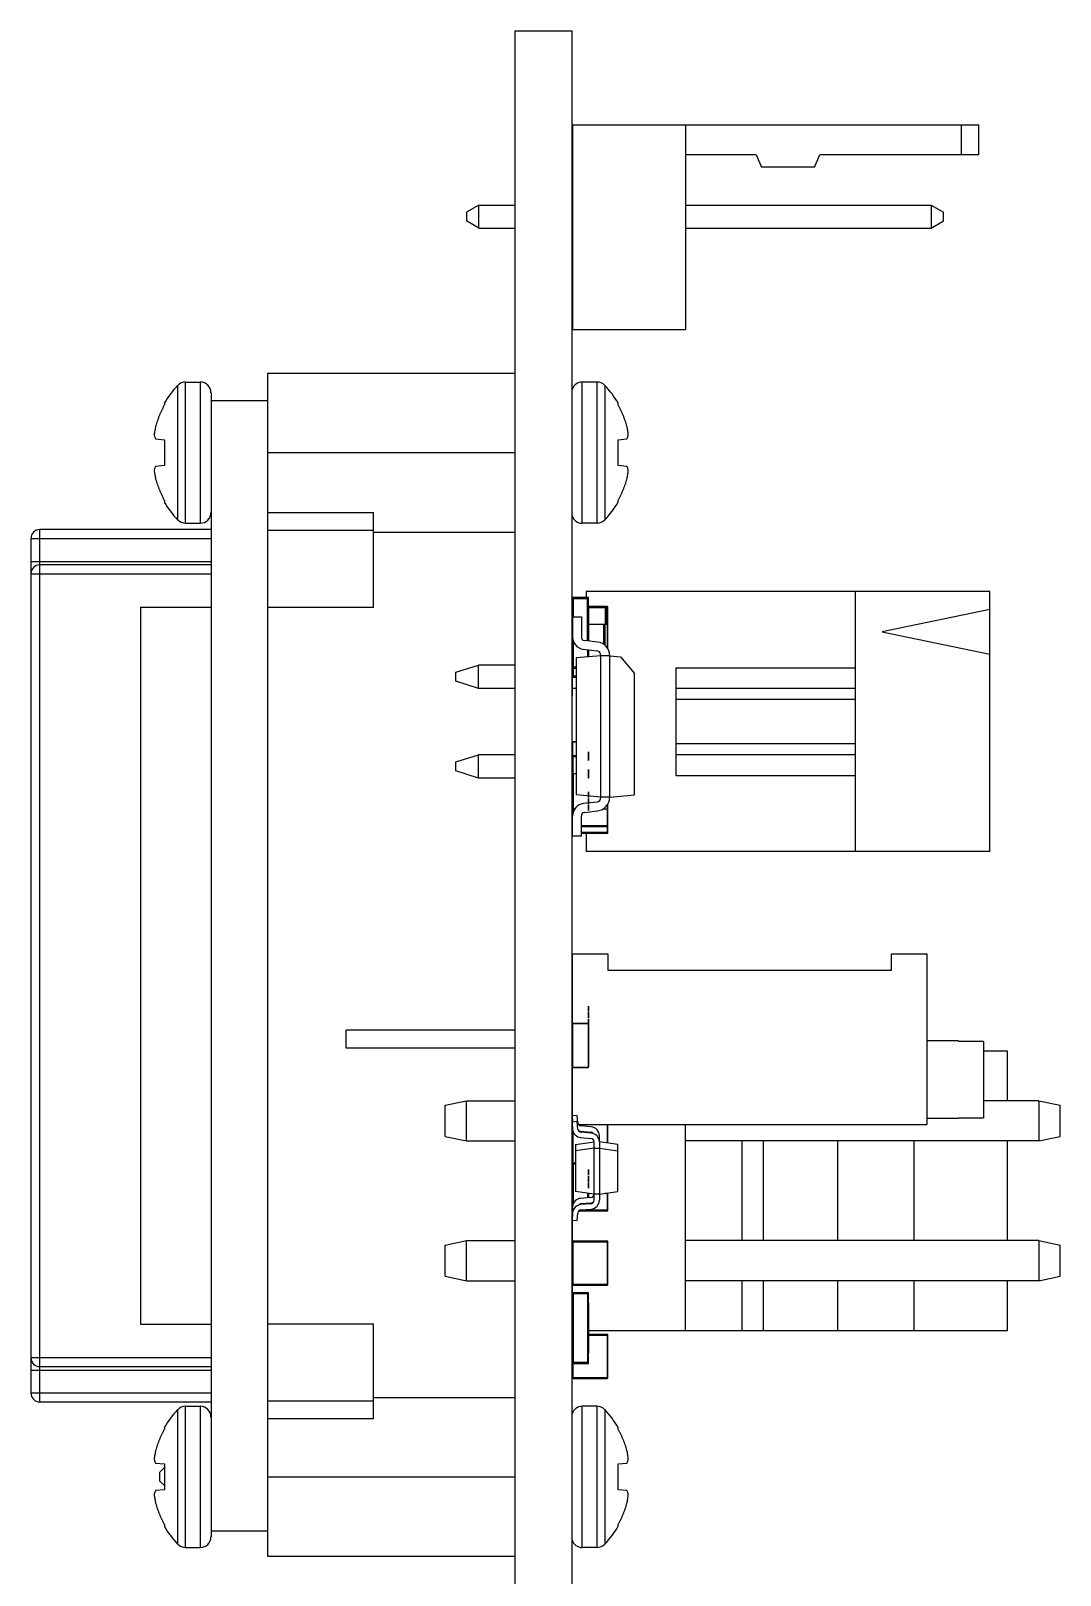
# Model space of a CAD drawing. Header units: inches. Extents: x 1.24 to 10.48, y 2 to 7.32.
# Drawn here: x 5.106 to 6.253, y 5.594 to 7.315 of the extents above; entities that cross this region are included whole.
import ezdxf

# ---------------------------------------------------------------- set-up
doc = ezdxf.new("R2010")
doc.units = ezdxf.units.IN
doc.header["$LTSCALE"] = 0.605
doc.header["$MEASUREMENT"] = 0
doc.layers.get('0').update_dxf_attribs({"linetype": 'CONTINUOUS'})

msp = doc.modelspace()

# ---------------------------------------------------------------- linework, layer by layer
at = {"color": 7, "linetype": 'Continuous'}
for p, q in [((5.6451, 7.3154), (5.6451, 2.1904)), ((5.6451, 7.3154), (5.7087, 7.3154)), ((5.7087, 2.1904), (5.7087, 7.3154)), ((5.7093, 7.2108), (5.7093, 6.9824)), ((5.7093, 7.2108), (6.162, 7.2108)), ((5.8353, 7.2108), (5.8353, 6.9824)), ((6.162, 7.1773), (6.162, 7.2108)), ((5.914, 7.1773), (5.8353, 7.1773)), ((5.914, 7.1773), (5.9199, 7.1635)), ((5.979, 7.1635), (5.9199, 7.1635)), ((5.979, 7.1635), (5.9849, 7.1773)), ((6.162, 7.1773), (5.9849, 7.1773)), ((5.6048, 7.1212), (5.5912, 7.1133)), ((5.5912, 7.1133), (5.5912, 7.1035)), ((5.6048, 7.0956), (5.6048, 7.1212)), ((5.6048, 7.1212), (5.6451, 7.1212)), ((5.7087, 7.1212), (5.7093, 7.1212)), ((5.8353, 7.1212), (6.109, 7.1212)), ((6.109, 7.1212), (6.109, 7.0956)), ((6.109, 7.1212), (6.1227, 7.1133)), ((6.1227, 7.1035), (6.1227, 7.1133)), ((5.6048, 7.0956), (5.5912, 7.1035)), ((5.6048, 7.0956), (5.6451, 7.0956)), ((5.7087, 7.0956), (5.7093, 7.0956)), ((5.8353, 7.0956), (6.109, 7.0956)), ((6.109, 7.0956), (6.1227, 7.1035)), ((5.7093, 6.9824), (5.8353, 6.9824)), ((5.2781, 6.924), (5.2944, 6.924)), ((5.3695, 6.9339), (5.3695, 5.615)), ((5.3695, 6.9339), (5.6451, 6.9339)), ((5.7365, 6.924), (5.7201, 6.924)), ((5.3065, 6.912), (5.3065, 5.6368)), ((5.3065, 6.9033), (5.3695, 6.9033)), ((5.2544, 6.9003), (5.2544, 6.8984)), ((5.7601, 6.8984), (5.7601, 6.9003)), ((5.2447, 6.8606), (5.2544, 6.8597)), ((5.2544, 6.8597), (5.2544, 6.8308)), ((5.7601, 6.8597), (5.7698, 6.8606)), ((5.7601, 6.8308), (5.7601, 6.8597)), ((5.3695, 6.8453), (5.6451, 6.8453)), ((5.2544, 6.8308), (5.2447, 6.83)), ((5.7698, 6.83), (5.7601, 6.8308)), ((5.2544, 6.7921), (5.2544, 6.7902)), ((5.7601, 6.7902), (5.7601, 6.7921)), ((5.2781, 6.7665), (5.2944, 6.7665)), ((5.3695, 6.7784), (5.4876, 6.7784)), ((5.4876, 6.6726), (5.4876, 6.7784)), ((5.7365, 6.7665), (5.7201, 6.7665)), ((5.1057, 6.7497), (5.1057, 5.797)), ((5.3065, 6.7596), (5.1155, 6.7596)), ((5.3695, 6.7588), (5.4876, 6.7588)), ((5.4876, 6.7567), (5.6451, 6.7567)), ((5.3065, 6.7202), (5.1155, 6.7202)), ((5.7093, 6.6836), (5.7093, 6.638)), ((5.7268, 6.6838), (5.7095, 6.6838)), ((5.7103, 6.6828), (5.7101, 6.683)), ((5.7103, 6.6621), (5.7103, 6.6828)), ((5.7103, 6.6828), (5.726, 6.6828)), ((5.7243, 6.6905), (5.7243, 6.6838)), ((6.1743, 6.6905), (5.7243, 6.6905)), ((5.726, 6.6828), (5.7262, 6.683)), ((5.726, 6.6354), (5.726, 6.6828)), ((5.727, 6.6722), (5.727, 6.6836)), ((6.0243, 6.6905), (6.0243, 6.4005)), ((6.1743, 6.4005), (6.1743, 6.6905)), ((5.2278, 6.6729), (5.2278, 5.8737)), ((5.2278, 6.6729), (5.3065, 6.6729)), ((5.4876, 6.6726), (5.3695, 6.6726)), ((5.7093, 6.6621), (5.7191, 6.6621)), ((5.7095, 6.672), (5.7103, 6.672)), ((5.7103, 6.672), (5.7101, 6.6722)), ((5.7191, 6.6621), (5.7191, 6.6397)), ((5.726, 6.6739), (5.7262, 6.6741)), ((5.726, 6.6739), (5.7268, 6.6739)), ((5.727, 6.6722), (5.726, 6.673)), ((5.7479, 6.6738), (5.727, 6.6738)), ((5.727, 6.6722), (5.727, 6.6353)), ((5.7467, 6.6541), (5.7467, 6.6726)), ((5.7486, 6.6541), (5.7486, 6.673)), ((6.1743, 6.6705), (6.0543, 6.6455)), ((5.727, 6.6554), (5.727, 6.6584)), ((5.727, 6.6584), (5.727, 6.6554)), ((5.727, 6.6554), (5.727, 6.6523)), ((5.727, 6.6523), (5.727, 6.6554)), ((5.727, 6.6541), (5.7486, 6.6541)), ((5.727, 6.6483), (5.727, 6.6514)), ((5.727, 6.6514), (5.727, 6.6483)), ((5.727, 6.6483), (5.727, 6.6452)), ((5.727, 6.6452), (5.727, 6.6483)), ((5.7455, 6.6303), (5.7455, 6.6541)), ((5.7485, 6.6268), (5.7485, 6.6541)), ((6.0543, 6.6455), (6.1743, 6.6205)), ((5.7094, 6.6379), (5.7093, 6.638)), ((5.7095, 6.6374), (5.7095, 6.6168)), ((5.7103, 6.606), (5.7103, 6.6346)), ((5.7371, 6.634), (5.7226, 6.6358)), ((5.727, 6.6408), (5.727, 6.6438)), ((5.727, 6.6438), (5.727, 6.6408)), ((5.727, 6.6408), (5.727, 6.6377)), ((5.727, 6.6377), (5.727, 6.6408)), ((5.7093, 6.6167), (5.7093, 6.5958)), ((5.7103, 6.6168), (5.7095, 6.6168)), ((5.7103, 6.6168), (5.7101, 6.6167)), ((5.7409, 6.6188), (5.7133, 6.6164)), ((5.7133, 6.6164), (5.7133, 6.4637)), ((5.7214, 6.6261), (5.7362, 6.6242)), ((5.726, 6.6255), (5.726, 6.6175)), ((5.727, 6.6254), (5.727, 6.6176)), ((5.7409, 6.4613), (5.7409, 6.6188)), ((5.7507, 6.6188), (5.7409, 6.6188)), ((5.7507, 6.4613), (5.7507, 6.6188)), ((5.7507, 6.6188), (5.7626, 6.6177)), ((5.7626, 6.6177), (5.7783, 6.599)), ((5.5793, 6.6005), (5.6043, 6.6085)), ((5.5793, 6.5905), (5.5793, 6.6005)), ((5.6043, 6.5825), (5.6043, 6.6085)), ((5.6451, 6.6085), (5.6043, 6.6085)), ((5.7093, 6.6085), (5.7087, 6.6085)), ((5.7095, 6.605), (5.7133, 6.605)), ((5.7103, 6.606), (5.7101, 6.6058)), ((5.7101, 6.595), (5.7133, 6.595)), ((5.7133, 6.606), (5.7103, 6.606)), ((5.7783, 6.4637), (5.7783, 6.599)), ((5.8243, 6.6055), (5.8243, 6.4855)), ((5.8243, 6.6055), (6.0243, 6.6055)), ((5.6043, 6.5825), (5.5793, 6.5905)), ((5.6451, 6.5825), (5.6043, 6.5825)), ((5.7133, 6.5825), (5.7087, 6.5825)), ((6.0243, 6.5825), (5.8243, 6.5825)), ((5.8243, 6.5705), (6.0243, 6.5705)), ((5.5793, 6.5005), (5.6043, 6.5085)), ((5.6043, 6.4825), (5.6043, 6.5085)), ((5.6451, 6.5085), (5.6043, 6.5085)), ((5.7093, 6.5085), (5.7087, 6.5085)), ((5.7093, 6.5228), (5.7093, 6.474)), ((5.7133, 6.523), (5.7095, 6.523)), ((5.7133, 6.5074), (5.7101, 6.5074)), ((5.727, 6.507), (5.727, 6.5118)), ((5.727, 6.5118), (5.727, 6.507)), ((5.727, 6.507), (5.727, 6.5021)), ((5.727, 6.5021), (5.727, 6.507)), ((6.0243, 6.5205), (5.8243, 6.5205)), ((6.0243, 6.5085), (5.8243, 6.5085)), ((5.5793, 6.4905), (5.5793, 6.5005)), ((5.6043, 6.4825), (5.5793, 6.4905)), ((5.727, 6.4873), (5.727, 6.4921)), ((5.727, 6.4921), (5.727, 6.4873)), ((5.6451, 6.4825), (5.6043, 6.4825)), ((5.7093, 6.4825), (5.7087, 6.4825)), ((5.7093, 6.4877), (5.7133, 6.4877)), ((5.7095, 6.4877), (5.7095, 6.4483)), ((5.727, 6.4873), (5.727, 6.4824)), ((5.727, 6.4824), (5.727, 6.4873)), ((5.8243, 6.4855), (6.0243, 6.4855)), ((5.7409, 6.4613), (5.7133, 6.4637)), ((5.7362, 6.4558), (5.7214, 6.454)), ((5.727, 6.4641), (5.727, 6.4671)), ((5.727, 6.4671), (5.727, 6.4641)), ((5.727, 6.4641), (5.727, 6.461)), ((5.727, 6.461), (5.727, 6.4641)), ((5.727, 6.4565), (5.727, 6.4596)), ((5.727, 6.4596), (5.727, 6.4565)), ((5.727, 6.4565), (5.727, 6.4535)), ((5.727, 6.4535), (5.727, 6.4565)), ((5.7507, 6.4613), (5.7409, 6.4613)), ((5.7507, 6.4613), (5.7783, 6.4637)), ((5.7093, 6.453), (5.7095, 6.4532)), ((5.7093, 6.418), (5.7093, 6.453)), ((5.7093, 6.4483), (5.7118, 6.4483)), ((5.7191, 6.418), (5.7191, 6.4404)), ((5.7226, 6.4443), (5.7371, 6.446)), ((5.727, 6.4495), (5.727, 6.4525)), ((5.727, 6.4525), (5.727, 6.4495)), ((5.727, 6.4495), (5.727, 6.4464)), ((5.727, 6.4464), (5.727, 6.4495)), ((5.7436, 6.4483), (5.7486, 6.4483)), ((5.7485, 6.4483), (5.7485, 6.4533)), ((5.7486, 6.4218), (5.7486, 6.4483)), ((5.7191, 6.4286), (5.7479, 6.4286)), ((5.7191, 6.421), (5.7479, 6.421)), ((5.7243, 6.421), (5.7243, 6.4005)), ((5.7093, 6.418), (5.7191, 6.418)), ((6.1743, 6.4005), (5.7243, 6.4005)), ((5.7092, 6.1061), (5.7092, 6.2865)), ((5.7092, 6.2865), (5.7485, 6.2865)), ((5.7485, 6.2865), (5.7485, 6.2684)), ((6.0647, 6.2684), (6.0647, 6.2865)), ((6.0647, 6.2865), (6.1041, 6.2865)), ((6.1041, 6.2865), (6.1041, 6.0963)), ((5.7485, 6.2684), (6.0647, 6.2684)), ((5.727, 6.2254), (5.727, 6.2284)), ((5.727, 6.2284), (5.727, 6.2254)), ((5.727, 6.2254), (5.727, 6.2223)), ((5.727, 6.2223), (5.727, 6.2254)), ((5.727, 6.2183), (5.727, 6.2214)), ((5.727, 6.2214), (5.727, 6.2183)), ((5.727, 6.2181), (5.727, 6.2211)), ((5.727, 6.2211), (5.727, 6.2181)), ((5.727, 6.2183), (5.727, 6.2152)), ((5.727, 6.2152), (5.727, 6.2183)), ((5.727, 6.2181), (5.727, 6.215)), ((5.727, 6.215), (5.727, 6.2181)), ((5.4572, 6.1816), (5.4572, 6.2016)), ((5.6451, 6.2016), (5.4572, 6.2016)), ((5.7092, 6.2016), (5.7087, 6.2016)), ((5.7093, 6.2088), (5.7093, 6.16)), ((5.7268, 6.209), (5.7095, 6.209)), ((5.727, 6.2108), (5.727, 6.2138)), ((5.727, 6.2138), (5.727, 6.2108)), ((5.727, 6.2105), (5.727, 6.2136)), ((5.727, 6.2136), (5.727, 6.2105)), ((5.727, 6.2108), (5.727, 6.2077)), ((5.727, 6.2077), (5.727, 6.2108)), ((5.727, 6.2105), (5.727, 6.2075)), ((5.727, 6.2075), (5.727, 6.2105)), ((5.727, 6.16), (5.727, 6.2088)), ((5.727, 6.2083), (5.727, 6.2082)), ((5.727, 6.2082), (5.727, 6.1606)), ((5.727, 6.2035), (5.727, 6.2065)), ((5.727, 6.2065), (5.727, 6.2035)), ((5.727, 6.2035), (5.727, 6.2004)), ((5.727, 6.2004), (5.727, 6.2035)), ((5.727, 6.193), (5.727, 6.1978)), ((5.727, 6.1978), (5.727, 6.193)), ((5.6451, 6.1816), (5.4572, 6.1816)), ((5.7092, 6.1816), (5.7087, 6.1816)), ((5.727, 6.193), (5.727, 6.1881)), ((5.727, 6.1881), (5.727, 6.193)), ((6.1395, 6.1896), (6.1041, 6.1896)), ((6.1395, 6.1896), (6.1395, 6.1889)), ((6.1671, 6.1889), (6.1395, 6.1889)), ((6.1671, 6.1889), (6.1671, 6.1037)), ((5.727, 6.1733), (5.727, 6.1781)), ((5.727, 6.1781), (5.727, 6.1733)), ((5.727, 6.1733), (5.727, 6.1684)), ((5.727, 6.1684), (5.727, 6.1733)), ((6.1671, 6.1784), (6.1935, 6.1784)), ((6.1935, 6.1784), (6.1935, 6.1228)), ((5.7095, 6.1598), (5.7268, 6.1598)), ((5.727, 6.1606), (5.727, 6.1606)), ((5.5675, 6.1178), (5.5912, 6.1228)), ((5.5675, 6.083), (5.5675, 6.1178)), ((5.5912, 6.078), (5.5912, 6.1228)), ((5.5912, 6.1228), (5.6451, 6.1228)), ((5.7087, 6.1228), (5.7092, 6.1228)), ((6.229, 6.1228), (6.1671, 6.1228)), ((6.229, 6.1228), (6.229, 6.078)), ((6.229, 6.1228), (6.2526, 6.1178)), ((6.2526, 6.083), (6.2526, 6.1178)), ((5.7146, 6.1065), (5.7087, 6.106)), ((5.7087, 6.106), (5.7093, 6.0991)), ((5.7146, 6.0995), (5.7087, 6.099)), ((5.7087, 6.099), (5.7094, 6.0908)), ((5.7092, 6.0991), (5.7092, 6.1003)), ((5.7153, 6.0983), (5.7146, 6.1065)), ((5.7153, 6.0913), (5.7146, 6.0995)), ((5.716, 6.0963), (6.1041, 6.0963)), ((5.7302, 6.0937), (5.7189, 6.0947)), ((5.7486, 6.0757), (5.7486, 6.0963)), ((5.8353, 5.8665), (5.8353, 6.0963)), ((6.1395, 6.103), (6.1041, 6.103)), ((6.1395, 6.1037), (6.1395, 6.103)), ((6.1395, 6.1037), (6.1671, 6.1037)), ((5.5675, 6.083), (5.5912, 6.078)), ((5.5912, 6.078), (5.6451, 6.078)), ((5.7087, 6.078), (5.7093, 6.078)), ((5.7093, 6.0036), (5.7093, 6.0923)), ((5.7093, 6.0922), (5.7093, 6.0532)), ((5.7126, 6.0741), (5.7333, 6.077)), ((5.7183, 6.0888), (5.7297, 6.0878)), ((5.7183, 6.0818), (5.7297, 6.0808)), ((5.7302, 6.0867), (5.7189, 6.0877)), ((5.7333, 6.0119), (5.7333, 6.0769)), ((5.7392, 6.077), (5.7392, 6.0839)), ((5.7599, 6.0741), (5.7392, 6.077)), ((5.7392, 6.0769), (5.7392, 6.0119)), ((6.229, 6.078), (5.8353, 6.078)), ((6.1935, 6.078), (6.1935, 5.9669)), ((6.229, 6.078), (6.2526, 6.083)), ((5.7126, 6.0741), (5.7126, 6.0217)), ((5.7333, 6.07), (5.7126, 6.0671)), ((5.7333, 6.07), (5.7392, 6.07)), ((5.7392, 6.07), (5.7599, 6.0671)), ((5.7599, 6.0217), (5.7599, 6.0741)), ((5.7095, 6.0527), (5.7095, 6.0197)), ((5.7101, 6.0524), (5.7126, 6.0524)), ((5.7103, 6.0083), (5.7103, 6.0524)), ((5.727, 6.0431), (5.727, 6.0461)), ((5.727, 6.0461), (5.727, 6.0431)), ((5.727, 6.0431), (5.727, 6.04)), ((5.727, 6.04), (5.727, 6.0431)), ((5.727, 6.0355), (5.727, 6.0386)), ((5.727, 6.0386), (5.727, 6.0355)), ((5.727, 6.0355), (5.727, 6.0325)), ((5.727, 6.0325), (5.727, 6.0355)), ((5.727, 6.0285), (5.727, 6.0315)), ((5.727, 6.0315), (5.727, 6.0285)), ((5.727, 6.0285), (5.727, 6.0254)), ((5.727, 6.0254), (5.727, 6.0285)), ((5.7093, 6.0197), (5.7093, 6.0037)), ((5.7093, 6.0197), (5.7103, 6.0197)), ((5.7103, 6.0119), (5.7095, 6.0119)), ((5.7103, 6.0119), (5.7101, 6.0117)), ((5.7333, 6.0188), (5.7126, 6.0217)), ((5.7297, 6.015), (5.7183, 6.014)), ((5.7297, 6.008), (5.7183, 6.007)), ((5.7189, 6.0081), (5.7302, 6.0091)), ((5.726, 6.0198), (5.726, 6.0147)), ((5.726, 6.0088), (5.726, 6.0077)), ((5.727, 6.0197), (5.727, 6.0148)), ((5.727, 6.0078), (5.727, 6.0088)), ((5.7392, 6.0188), (5.7333, 6.0188)), ((5.7392, 6.0188), (5.7599, 6.0217)), ((5.7456, 6.0197), (5.7486, 6.0197)), ((5.7485, 6.0197), (5.7485, 6.0201)), ((5.7486, 6.0008), (5.7486, 6.0197)), ((5.7094, 6.0051), (5.7087, 5.9968)), ((5.7094, 5.9981), (5.7087, 5.9898)), ((5.7087, 5.9968), (5.7093, 5.9968)), ((5.7093, 5.9966), (5.7093, 5.9968)), ((5.7146, 5.9893), (5.7153, 5.9975)), ((5.7165, 6), (5.7479, 6)), ((5.7165, 6), (5.7268, 6)), ((5.726, 6.001), (5.7183, 6.001)), ((5.7189, 6.0011), (5.7302, 6.0021)), ((5.726, 6.0017), (5.726, 6.001)), ((5.726, 6.001), (5.7262, 6.0008)), ((5.727, 6.0002), (5.727, 6.0018)), ((5.7087, 5.9898), (5.7146, 5.9893)), ((5.7093, 5.8665), (5.7093, 5.9898)), ((5.5675, 5.9619), (5.5912, 5.9669)), ((5.5675, 5.9271), (5.5675, 5.9619)), ((5.5912, 5.9221), (5.5912, 5.9669)), ((5.5912, 5.9669), (5.6451, 5.9669)), ((5.7087, 5.9669), (5.7093, 5.9669)), ((5.7093, 5.9656), (5.7093, 5.918)), ((5.7479, 5.9664), (5.7101, 5.9664)), ((5.7486, 5.918), (5.7486, 5.9656)), ((6.229, 5.9669), (5.8353, 5.9669)), ((6.229, 5.9669), (6.229, 5.9221)), ((6.229, 5.9669), (6.2526, 5.9619)), ((6.2526, 5.9271), (6.2526, 5.9619)), ((5.5675, 5.9271), (5.5912, 5.9221)), ((5.5912, 5.9221), (5.6451, 5.9221)), ((5.7087, 5.9221), (5.7093, 5.9221)), ((6.229, 5.9221), (5.8353, 5.9221)), ((6.1935, 5.9221), (6.1935, 5.8665)), ((6.229, 5.9221), (6.2526, 5.9271)), ((5.7093, 5.9086), (5.7093, 5.8972)), ((5.7268, 5.9088), (5.7095, 5.9088)), ((5.7101, 5.9172), (5.7479, 5.9172)), ((5.7103, 5.9078), (5.7101, 5.908)), ((5.7103, 5.831), (5.7103, 5.9078)), ((5.7103, 5.9078), (5.726, 5.9078)), ((5.726, 5.9078), (5.7262, 5.908)), ((5.726, 5.9078), (5.726, 5.831)), ((5.727, 5.8972), (5.727, 5.9086)), ((5.7095, 5.897), (5.7103, 5.897)), ((5.7103, 5.897), (5.7101, 5.8972)), ((5.726, 5.8989), (5.7262, 5.8991)), ((5.726, 5.8989), (5.7268, 5.8989)), ((5.727, 5.8972), (5.726, 5.898)), ((5.727, 5.8972), (5.727, 5.8417)), ((5.2278, 5.8737), (5.3065, 5.8737)), ((5.3695, 5.874), (5.4876, 5.874)), ((5.4876, 5.7682), (5.4876, 5.874)), ((5.727, 5.8731), (5.727, 5.8761)), ((5.727, 5.8761), (5.727, 5.8731)), ((5.727, 5.8731), (5.727, 5.87)), ((5.727, 5.87), (5.727, 5.8731)), ((5.7103, 5.8665), (5.7093, 5.8665)), ((5.7093, 5.8616), (5.7093, 5.814)), ((5.7103, 5.8624), (5.7101, 5.8624)), ((5.727, 5.8655), (5.727, 5.8686)), ((5.727, 5.8686), (5.727, 5.8655)), ((6.1935, 5.8665), (5.727, 5.8665)), ((5.727, 5.8655), (5.727, 5.8625)), ((5.727, 5.8625), (5.727, 5.8655)), ((5.7479, 5.8624), (5.727, 5.8624)), ((5.727, 5.8585), (5.727, 5.8615)), ((5.727, 5.8615), (5.727, 5.8585)), ((5.727, 5.8585), (5.727, 5.8554)), ((5.727, 5.8554), (5.727, 5.8585)), ((5.7486, 5.814), (5.7486, 5.8616)), ((5.7103, 5.8419), (5.7095, 5.8419)), ((5.7103, 5.8419), (5.7101, 5.8417)), ((5.727, 5.8417), (5.726, 5.8409)), ((5.7268, 5.8399), (5.726, 5.8399)), ((5.726, 5.8399), (5.7262, 5.8397)), ((5.727, 5.8302), (5.727, 5.8416)), ((5.1155, 5.8265), (5.3065, 5.8265)), ((5.7095, 5.83), (5.7268, 5.83)), ((5.7103, 5.831), (5.7101, 5.8308)), ((5.726, 5.831), (5.7103, 5.831)), ((5.726, 5.831), (5.7262, 5.8308)), ((5.7101, 5.8132), (5.7479, 5.8132)), ((5.1155, 5.7871), (5.3065, 5.7871)), ((5.4876, 5.7879), (5.3695, 5.7879)), ((5.4876, 5.7921), (5.6451, 5.7921)), ((5.2781, 5.7823), (5.2944, 5.7823)), ((5.4876, 5.7682), (5.3695, 5.7682)), ((5.7365, 5.7823), (5.7201, 5.7823)), ((5.2544, 5.7586), (5.2544, 5.7567)), ((5.7601, 5.7567), (5.7601, 5.7586)), ((5.2447, 5.7188), (5.2544, 5.718)), ((5.2544, 5.718), (5.2544, 5.6891)), ((5.7601, 5.718), (5.7698, 5.7188)), ((5.7601, 5.6891), (5.7601, 5.718)), ((5.2495, 5.7089), (5.2544, 5.7139)), ((5.2495, 5.6989), (5.2495, 5.7089)), ((5.2544, 5.694), (5.2495, 5.6989)), ((5.3695, 5.7035), (5.6451, 5.7035)), ((5.2544, 5.6891), (5.2447, 5.6882)), ((5.7698, 5.6882), (5.7601, 5.6891)), ((5.2544, 5.6504), (5.2544, 5.6485)), ((5.7601, 5.6485), (5.7601, 5.6504)), ((5.3065, 5.6434), (5.3695, 5.6434)), ((5.2781, 5.6248), (5.2944, 5.6248)), ((5.3695, 5.615), (5.6451, 5.615)), ((5.7365, 5.6248), (5.7201, 5.6248))]:
    msp.add_line(p, q, dxfattribs=at)
at = {"color": 9, "linetype": 'Continuous'}
for p, q in [((6.1423, 7.2108), (6.1423, 7.1773)), ((5.2693, 6.7703), (5.2693, 6.9202)), ((5.2781, 6.7665), (5.2781, 6.924)), ((5.2944, 6.924), (5.2944, 6.7665)), ((5.7201, 6.7665), (5.7201, 6.924)), ((5.7365, 6.924), (5.7365, 6.7665)), ((5.7453, 6.9202), (5.7453, 6.7703)), ((5.1057, 6.7497), (5.3065, 6.7497)), ((5.1155, 5.7871), (5.1155, 6.7596)), ((5.1057, 6.7241), (5.3065, 6.7241)), ((5.1057, 6.7103), (5.3065, 6.7103)), ((5.7093, 6.6836), (5.727, 6.6836)), ((5.7095, 6.672), (5.7095, 6.6838)), ((5.7101, 6.683), (5.7101, 6.6722)), ((5.7262, 6.683), (5.7101, 6.683)), ((5.7262, 6.6741), (5.7262, 6.683)), ((5.7268, 6.6838), (5.7268, 6.6723)), ((5.7101, 6.6722), (5.7093, 6.6722)), ((5.727, 6.6741), (5.7262, 6.6741)), ((5.727, 6.6726), (5.7467, 6.6726)), ((5.7455, 6.6738), (5.7455, 6.6541)), ((5.7466, 6.673), (5.7486, 6.673)), ((5.7479, 6.6738), (5.7479, 6.6541)), ((5.7439, 6.6541), (5.7439, 6.6315)), ((5.7477, 6.6541), (5.7477, 6.628)), ((5.7093, 6.6167), (5.7101, 6.6167)), ((5.7095, 6.605), (5.7095, 6.6168)), ((5.7101, 6.6167), (5.7101, 6.6058)), ((5.7133, 6.6052), (5.7093, 6.6052)), ((5.7133, 6.5962), (5.7093, 6.5962)), ((5.7093, 6.5958), (5.7093, 6.5958)), ((5.7101, 6.6058), (5.7133, 6.6058)), ((5.7101, 6.595), (5.7101, 6.5951)), ((5.7105, 6.595), (5.7105, 6.605)), ((5.7093, 6.5228), (5.7133, 6.5228)), ((5.7095, 6.5071), (5.7095, 6.523)), ((5.7101, 6.4877), (5.7101, 6.5074)), ((5.7093, 6.5066), (5.7133, 6.5066)), ((5.7095, 6.474), (5.7093, 6.474)), ((5.7103, 6.4483), (5.7103, 6.4877)), ((5.7101, 6.4449), (5.7101, 6.4483)), ((5.7477, 6.4521), (5.7477, 6.4483)), ((5.7479, 6.4483), (5.7479, 6.421)), ((5.7486, 6.4294), (5.7191, 6.4294)), ((5.7486, 6.4218), (5.7191, 6.4218)), ((5.7093, 6.2088), (5.727, 6.2088)), ((5.7095, 6.1598), (5.7095, 6.209)), ((5.7268, 6.209), (5.7268, 6.1598)), ((5.727, 6.16), (5.7093, 6.16)), ((5.7479, 6.0963), (5.7479, 6.0758)), ((5.7101, 6.0524), (5.7101, 6.088)), ((5.8984, 5.9669), (5.8984, 6.078)), ((5.9216, 6.078), (5.9216, 5.9669)), ((6.0045, 6.078), (6.0045, 5.9669)), ((6.0901, 5.9669), (6.0901, 6.078)), ((5.7126, 6.0532), (5.7093, 6.0532)), ((5.7093, 6.0117), (5.7101, 6.0117)), ((5.7095, 6.0057), (5.7095, 6.0119)), ((5.7101, 6.0119), (5.7101, 6.0197)), ((5.7101, 6.0117), (5.7101, 6.0079)), ((5.7262, 6.0077), (5.7262, 6.0088)), ((5.7268, 6.0088), (5.7268, 6.0077)), ((5.7477, 6.02), (5.7477, 6.0197)), ((5.7479, 6.0197), (5.7479, 6)), ((5.727, 6.0002), (5.7167, 6.0002)), ((5.7177, 6.0008), (5.7262, 6.0008)), ((5.7262, 6.0008), (5.7262, 6.0018)), ((5.7268, 6.0018), (5.7268, 6)), ((5.7486, 6.0008), (5.727, 6.0008)), ((5.7093, 5.9656), (5.7486, 5.9656)), ((5.7101, 5.9172), (5.7101, 5.9664)), ((5.7479, 5.9664), (5.7479, 5.9172)), ((5.8984, 5.8665), (5.8984, 5.9221)), ((5.9216, 5.9221), (5.9216, 5.8665)), ((6.0045, 5.9221), (6.0045, 5.8665)), ((6.0901, 5.8665), (6.0901, 5.9221)), ((5.7486, 5.918), (5.7093, 5.918)), ((5.7093, 5.9086), (5.727, 5.9086)), ((5.7095, 5.897), (5.7095, 5.9088)), ((5.7101, 5.908), (5.7101, 5.8972)), ((5.7262, 5.908), (5.7101, 5.908)), ((5.7262, 5.8991), (5.7262, 5.908)), ((5.7268, 5.9088), (5.7268, 5.8973)), ((5.7101, 5.8972), (5.7093, 5.8972)), ((5.727, 5.8991), (5.7262, 5.8991)), ((5.7093, 5.8616), (5.7103, 5.8616)), ((5.7101, 5.8419), (5.7101, 5.8624)), ((5.727, 5.8616), (5.7486, 5.8616)), ((5.7479, 5.8624), (5.7479, 5.8132)), ((5.3065, 5.8363), (5.1057, 5.8363)), ((5.7093, 5.8417), (5.7101, 5.8417)), ((5.7095, 5.83), (5.7095, 5.8419)), ((5.7101, 5.8417), (5.7101, 5.8308)), ((5.7262, 5.8308), (5.7262, 5.8397)), ((5.7262, 5.8397), (5.727, 5.8397)), ((5.7268, 5.8415), (5.7268, 5.83)), ((5.1057, 5.8225), (5.3065, 5.8225)), ((5.727, 5.8302), (5.7093, 5.8302)), ((5.7101, 5.8308), (5.7262, 5.8308)), ((5.7101, 5.8132), (5.7101, 5.83)), ((5.7486, 5.814), (5.7093, 5.814)), ((5.3065, 5.797), (5.1057, 5.797)), ((5.2693, 5.6286), (5.2693, 5.7785)), ((5.2781, 5.6248), (5.2781, 5.7823)), ((5.2944, 5.7823), (5.2944, 5.6248)), ((5.7201, 5.6248), (5.7201, 5.7823)), ((5.7365, 5.7823), (5.7365, 5.6248)), ((5.7453, 5.7785), (5.7453, 5.6286))]:
    msp.add_line(p, q, dxfattribs=at)
at = {"color": 40, "linetype": 'Continuous'}
for p, q in [((5.7093, 6.617), (5.7093, 6.6167)), ((5.7093, 6.574), (5.7093, 6.5958))]:
    msp.add_line(p, q, dxfattribs=at)
at = {"color": 7, "linetype": 'Continuous'}
for centre, radius, start, end in [((5.3489, 6.8453), 0.1094, 136.7415, 149.7667), ((5.2781, 6.912), 0.012, 90, 136.7415), ((5.2944, 6.912), 0.012, 0, 90), ((5.7201, 6.912), 0.012, 90, 161.7222), ((5.7365, 6.912), 0.012, 43.2585, 90), ((5.6656, 6.8453), 0.1094, 30.2333, 43.2585), ((5.3489, 6.8453), 0.1094, 210.2333, 223.2585), ((5.6656, 6.8453), 0.1094, 316.7415, 329.7667), ((5.2781, 6.7786), 0.012, 223.2585, 270), ((5.2944, 6.7786), 0.012, 270, 360), ((5.7201, 6.7786), 0.012, 198.2776, 270), ((5.7365, 6.7786), 0.012, 270, 316.7415), ((5.1155, 6.7497), 0.00984, 90, 180), ((5.1155, 6.7103), 0.00984, 90, 180), ((5.7095, 6.6836), 0.000197, 90, 180), ((5.7268, 6.6836), 0.000197, 0, 90), ((5.7095, 6.6722), 0.000197, 180, 270), ((5.7268, 6.6741), 0.000197, 270, 0), ((5.7455, 6.6726), 0.00118, 0, 90), ((5.7479, 6.673), 0.000787, 0, 90), ((5.7231, 6.6397), 0.0138, 180, 262.9931), ((5.7231, 6.6397), 0.00394, 180, 262.9931), ((5.7354, 6.6188), 0.0154, 0, 83.6542), ((5.7095, 6.6167), 0.000197, 90, 180), ((5.7354, 6.6188), 0.00551, 0, 81.8896), ((5.7095, 6.6052), 0.000197, 180, 270), ((5.7105, 6.5962), 0.00118, 180, 270), ((5.7101, 6.5958), 0.000787, 180, 270), ((5.7095, 6.5228), 0.000197, 90, 180), ((5.7101, 6.5066), 0.000787, 90, 180), ((5.7095, 6.474), 0.000197, 180, 270), ((5.7354, 6.4613), 0.00551, 278.1104, 0), ((5.7354, 6.4613), 0.0154, 276.3458, 0), ((5.7231, 6.4404), 0.0138, 97.0069, 180), ((5.7231, 6.4404), 0.00394, 97.0069, 180), ((5.7479, 6.4294), 0.000787, 270, 0), ((5.7479, 6.4218), 0.000787, 270, 0), ((5.7095, 6.2088), 0.000197, 90, 180), ((5.7268, 6.2088), 0.000197, 0, 90), ((5.7095, 6.16), 0.000197, 180, 270), ((5.7268, 6.16), 0.000197, 270, 0), ((5.7192, 6.0986), 0.00394, 185, 265), ((5.7293, 6.0839), 0.00984, 0, 85), ((5.7192, 6.0916), 0.00984, 185, 265), ((5.7192, 6.0916), 0.00394, 185, 265), ((5.7192, 6.0986), 0.00984, 251.072, 265), ((5.7293, 6.0839), 0.00394, 35.7954, 85), ((5.7293, 6.0769), 0.00394, 0, 85), ((5.7293, 6.0769), 0.00984, 0, 85), ((5.7101, 6.0532), 0.000787, 180, 270), ((5.7095, 6.0117), 0.000197, 90, 180), ((5.7192, 6.0042), 0.00984, 95, 175), ((5.7192, 6.0042), 0.00394, 95, 144.1925), ((5.7293, 6.0189), 0.00394, 275, 358.3938), ((5.7293, 6.0119), 0.00394, 275, 0), ((5.7293, 6.0119), 0.00984, 275, 0), ((5.7293, 6.0189), 0.00984, 275, 288.9326), ((5.7192, 5.9972), 0.00984, 95, 175), ((5.7192, 5.9972), 0.00394, 95, 175), ((5.7268, 6.0002), 0.000197, 270, 0), ((5.7479, 6.0008), 0.000787, 270, 0), ((5.7101, 5.9656), 0.000787, 90, 180), ((5.7479, 5.9656), 0.000787, 0, 90), ((5.7101, 5.918), 0.000787, 180, 270), ((5.7095, 5.9086), 0.000197, 90, 180), ((5.7268, 5.9086), 0.000197, 0, 90), ((5.7479, 5.918), 0.000787, 270, 0), ((5.7095, 5.8972), 0.000197, 180, 270), ((5.7268, 5.8991), 0.000197, 270, 0), ((5.7101, 5.8616), 0.000787, 90, 180), ((5.7479, 5.8616), 0.000787, 0, 90), ((5.1155, 5.8363), 0.00984, 180, 270), ((5.7095, 5.8417), 0.000197, 90, 180), ((5.7268, 5.8397), 0.000197, 0, 90), ((5.7095, 5.8302), 0.000197, 180, 270), ((5.7268, 5.8302), 0.000197, 270, 0), ((5.7101, 5.814), 0.000787, 180, 270), ((5.7479, 5.814), 0.000787, 270, 0), ((5.1155, 5.797), 0.00984, 180, 270), ((5.3489, 5.7035), 0.1094, 136.7415, 149.7667), ((5.2781, 5.7702), 0.012, 90, 136.7415), ((5.2944, 5.7702), 0.012, 0, 90), ((5.7201, 5.7702), 0.012, 90, 161.7222), ((5.7365, 5.7702), 0.012, 43.2585, 90), ((5.6656, 5.7035), 0.1094, 30.2333, 43.2585), ((5.3489, 5.7035), 0.1094, 210.2333, 223.2585), ((5.3489, 5.7035), 0.1094, 210.2333, 223.2585), ((5.6656, 5.7035), 0.1094, 316.7415, 329.7667), ((5.6656, 5.7035), 0.1094, 316.7415, 329.7667), ((5.2944, 5.6368), 0.012, 270, 360), ((5.2944, 5.6368), 0.012, 270, 360), ((5.7201, 5.6368), 0.012, 198.2776, 270), ((5.7201, 5.6368), 0.012, 198.2776, 270), ((5.2781, 5.6368), 0.012, 223.2585, 270), ((5.2781, 5.6368), 0.012, 223.2585, 270), ((5.7365, 5.6368), 0.012, 270, 316.7415), ((5.7365, 5.6368), 0.012, 270, 316.7415)]:
    msp.add_arc(centre, radius, start, end, dxfattribs=at)
for points, knots in [([(5.2544, 6.8984), (5.2539, 6.8975), (5.2529, 6.8956), (5.2515, 6.8927), (5.2501, 6.8898), (5.2489, 6.8869), (5.2477, 6.8839), (5.2466, 6.8808), (5.2456, 6.8778), (5.245, 6.8757), (5.2447, 6.8747)], [0, 0, 0, 0, 0.124963, 0.249939, 0.374925, 0.499922, 0.624928, 0.749943, 0.874969, 1, 1, 1, 1]), ([(5.7698, 6.8747), (5.7696, 6.8757), (5.769, 6.8778), (5.768, 6.8808), (5.7669, 6.8839), (5.7657, 6.8869), (5.7644, 6.8898), (5.7631, 6.8927), (5.7617, 6.8956), (5.7606, 6.8975), (5.7601, 6.8984)], [0, 0, 0, 0, 0.125031, 0.250057, 0.375072, 0.500078, 0.625075, 0.750061, 0.875037, 1, 1, 1, 1]), ([(5.2447, 6.8747), (5.2445, 6.8739), (5.2442, 6.8723), (5.2438, 6.8698), (5.2434, 6.8673), (5.2432, 6.8657), (5.2431, 6.8648)], [0, 0, 0, 0, 0.249913, 0.499866, 0.749887, 1, 1, 1, 1]), ([(5.7714, 6.8648), (5.7714, 6.8657), (5.7712, 6.8673), (5.7708, 6.8698), (5.7704, 6.8723), (5.77, 6.8739), (5.7698, 6.8747)], [0, 0, 0, 0, 0.250113, 0.500134, 0.750087, 1, 1, 1, 1]), ([(5.2431, 6.8648), (5.2432, 6.8645), (5.2434, 6.8637), (5.2438, 6.8627), (5.2442, 6.8616), (5.2445, 6.8609), (5.2447, 6.8606)], [0, 0, 0, 0, 0.241989, 0.488912, 0.741392, 1, 1, 1, 1]), ([(5.7698, 6.8606), (5.77, 6.8609), (5.7704, 6.8616), (5.7708, 6.8627), (5.7712, 6.8637), (5.7714, 6.8645), (5.7714, 6.8648)], [0, 0, 0, 0, 0.258608, 0.511088, 0.758011, 1, 1, 1, 1]), ([(5.2447, 6.83), (5.2445, 6.8296), (5.2442, 6.8289), (5.2438, 6.8279), (5.2434, 6.8268), (5.2432, 6.8261), (5.2431, 6.8257)], [0, 0, 0, 0, 0.258608, 0.511088, 0.758011, 1, 1, 1, 1]), ([(5.2431, 6.8257), (5.2432, 6.8249), (5.2434, 6.8232), (5.2438, 6.8208), (5.2442, 6.8183), (5.2445, 6.8167), (5.2447, 6.8158)], [0, 0, 0, 0, 0.250113, 0.500134, 0.750087, 1, 1, 1, 1]), ([(5.7714, 6.8257), (5.7714, 6.8261), (5.7712, 6.8268), (5.7708, 6.8279), (5.7704, 6.8289), (5.77, 6.8296), (5.7698, 6.83)], [0, 0, 0, 0, 0.241989, 0.488912, 0.741392, 1, 1, 1, 1]), ([(5.7698, 6.8158), (5.77, 6.8167), (5.7704, 6.8183), (5.7708, 6.8208), (5.7712, 6.8232), (5.7714, 6.8249), (5.7714, 6.8257)], [0, 0, 0, 0, 0.249913, 0.499866, 0.749887, 1, 1, 1, 1]), ([(5.2447, 6.8158), (5.245, 6.8148), (5.2456, 6.8128), (5.2466, 6.8097), (5.2477, 6.8067), (5.2489, 6.8037), (5.2501, 6.8007), (5.2515, 6.7978), (5.2529, 6.795), (5.2539, 6.7931), (5.2544, 6.7921)], [0, 0, 0, 0, 0.125031, 0.250057, 0.375072, 0.500078, 0.625075, 0.750061, 0.875037, 1, 1, 1, 1]), ([(5.7601, 6.7921), (5.7606, 6.7931), (5.7617, 6.795), (5.7631, 6.7978), (5.7644, 6.8007), (5.7657, 6.8037), (5.7669, 6.8067), (5.768, 6.8097), (5.769, 6.8128), (5.7696, 6.8148), (5.7698, 6.8158)], [0, 0, 0, 0, 0.124963, 0.249939, 0.374925, 0.499922, 0.624928, 0.749943, 0.874969, 1, 1, 1, 1]), ([(5.2544, 5.7567), (5.2539, 5.7557), (5.2529, 5.7539), (5.2515, 5.751), (5.2501, 5.7481), (5.2489, 5.7451), (5.2477, 5.7421), (5.2466, 5.7391), (5.2456, 5.7361), (5.245, 5.734), (5.2447, 5.733)], [0, 0, 0, 0, 0.124963, 0.249939, 0.374925, 0.499922, 0.624928, 0.749943, 0.874969, 1, 1, 1, 1]), ([(5.7698, 5.733), (5.7696, 5.734), (5.769, 5.7361), (5.768, 5.7391), (5.7669, 5.7421), (5.7657, 5.7451), (5.7644, 5.7481), (5.7631, 5.751), (5.7617, 5.7539), (5.7606, 5.7557), (5.7601, 5.7567)], [0, 0, 0, 0, 0.125031, 0.250057, 0.375072, 0.500078, 0.625075, 0.750061, 0.875037, 1, 1, 1, 1]), ([(5.2447, 5.733), (5.2445, 5.7322), (5.2442, 5.7305), (5.2438, 5.7281), (5.2434, 5.7256), (5.2432, 5.7239), (5.2431, 5.7231)], [0, 0, 0, 0, 0.249913, 0.499866, 0.749887, 1, 1, 1, 1]), ([(5.7714, 5.7231), (5.7714, 5.7239), (5.7712, 5.7256), (5.7708, 5.7281), (5.7704, 5.7305), (5.77, 5.7322), (5.7698, 5.733)], [0, 0, 0, 0, 0.250113, 0.500134, 0.750087, 1, 1, 1, 1]), ([(5.2431, 5.7231), (5.2432, 5.7227), (5.2434, 5.722), (5.2438, 5.721), (5.2442, 5.7199), (5.2445, 5.7192), (5.2447, 5.7188)], [0, 0, 0, 0, 0.241989, 0.488912, 0.741392, 1, 1, 1, 1]), ([(5.7698, 5.7188), (5.77, 5.7192), (5.7704, 5.7199), (5.7708, 5.721), (5.7712, 5.722), (5.7714, 5.7227), (5.7714, 5.7231)], [0, 0, 0, 0, 0.258608, 0.511088, 0.758011, 1, 1, 1, 1]), ([(5.2447, 5.6882), (5.2445, 5.6879), (5.2442, 5.6872), (5.2438, 5.6861), (5.2434, 5.6851), (5.2432, 5.6844), (5.2431, 5.684)], [0, 0, 0, 0, 0.258608, 0.511088, 0.758011, 1, 1, 1, 1]), ([(5.2431, 5.684), (5.2432, 5.6832), (5.2434, 5.6815), (5.2438, 5.679), (5.2442, 5.6766), (5.2445, 5.6749), (5.2447, 5.6741)], [0, 0, 0, 0, 0.250113, 0.500134, 0.750087, 1, 1, 1, 1]), ([(5.7714, 5.684), (5.7714, 5.6844), (5.7712, 5.6851), (5.7708, 5.6861), (5.7704, 5.6872), (5.77, 5.6879), (5.7698, 5.6882)], [0, 0, 0, 0, 0.241989, 0.488912, 0.741392, 1, 1, 1, 1]), ([(5.7698, 5.6741), (5.77, 5.6749), (5.7704, 5.6766), (5.7708, 5.679), (5.7712, 5.6815), (5.7714, 5.6832), (5.7714, 5.684)], [0, 0, 0, 0, 0.249913, 0.499866, 0.749887, 1, 1, 1, 1]), ([(5.2447, 5.6741), (5.245, 5.6731), (5.2456, 5.671), (5.2466, 5.668), (5.2477, 5.6649), (5.2489, 5.662), (5.2501, 5.659), (5.2515, 5.6561), (5.2529, 5.6532), (5.2539, 5.6513), (5.2544, 5.6504)], [0, 0, 0, 0, 0.125031, 0.250057, 0.375072, 0.500078, 0.625075, 0.750061, 0.875037, 1, 1, 1, 1]), ([(5.7601, 5.6504), (5.7606, 5.6513), (5.7617, 5.6532), (5.7631, 5.6561), (5.7644, 5.659), (5.7657, 5.662), (5.7669, 5.6649), (5.768, 5.668), (5.769, 5.671), (5.7696, 5.6731), (5.7698, 5.6741)], [0, 0, 0, 0, 0.124963, 0.249939, 0.374925, 0.499922, 0.624928, 0.749943, 0.874969, 1, 1, 1, 1])]:
    msp.add_open_spline(points, degree=3, knots=knots, dxfattribs=at)

doc.saveas('drawing.dxf')
